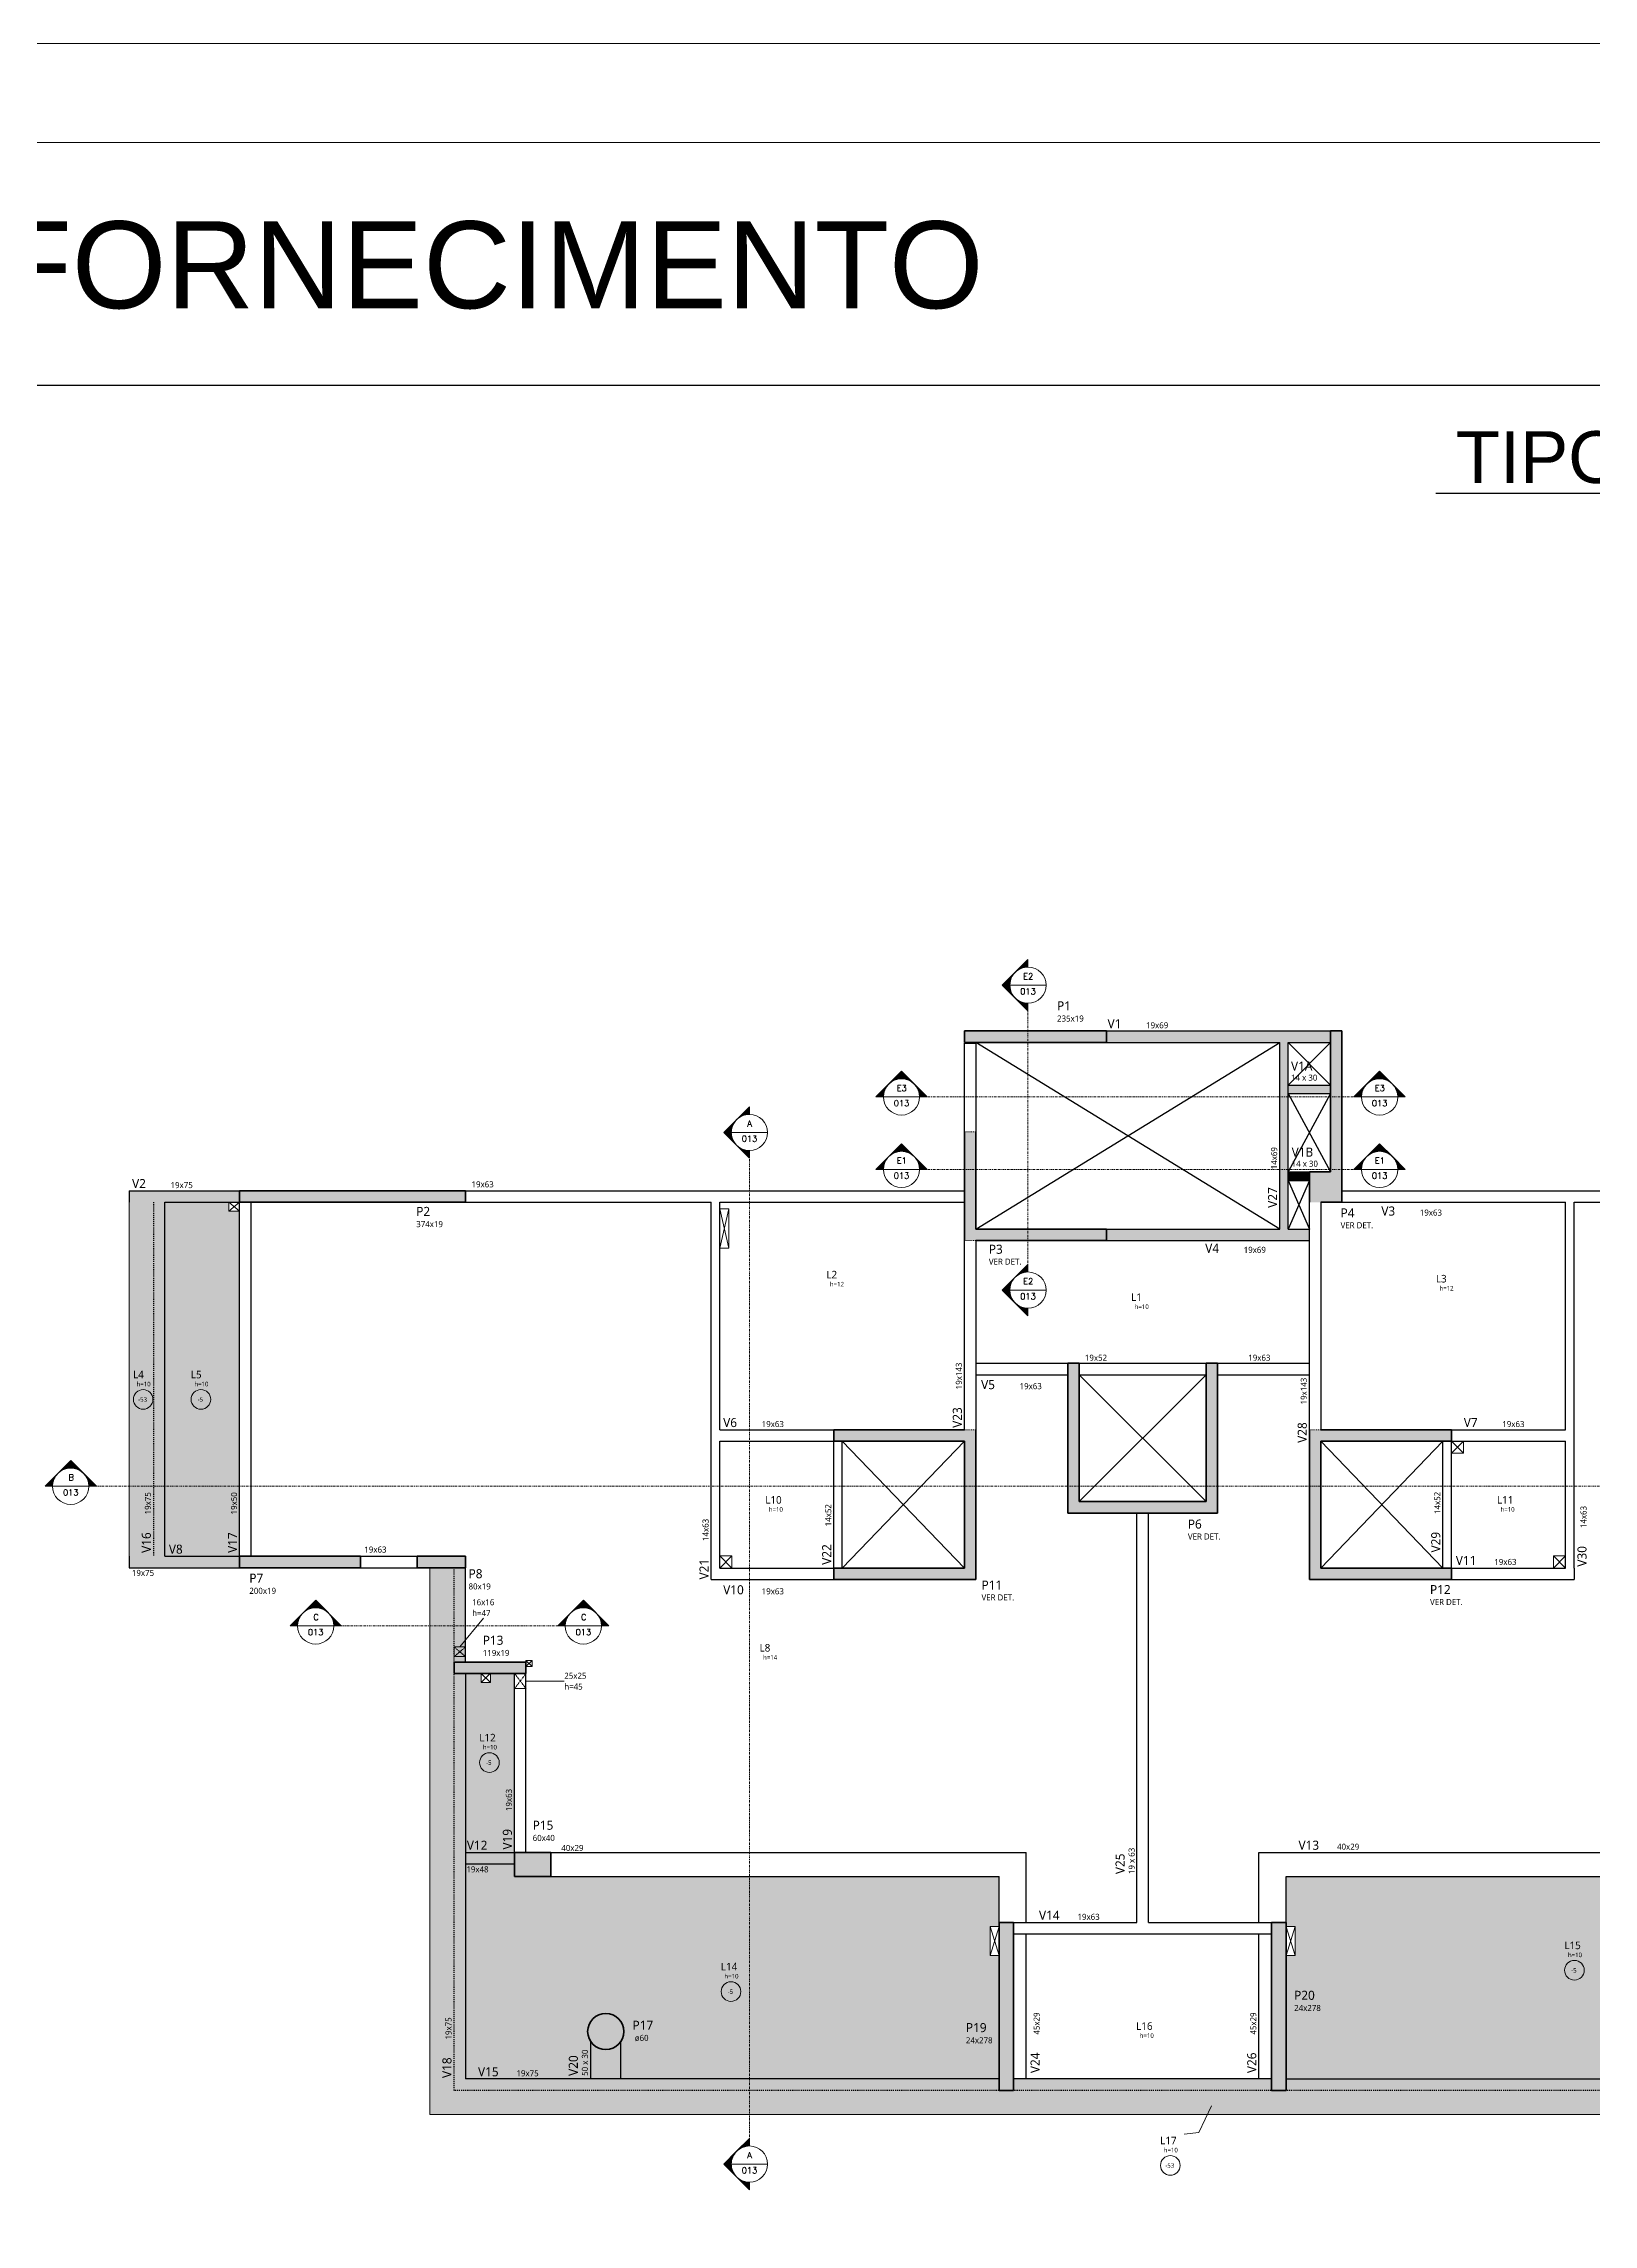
# Model space of a CAD drawing. Extents: x -23436 to 4767, y -4638 to 9755.
# Drawn here: x -18314 to -17844, y 7922 to 8582 of the extents above; entities that cross this region are included whole.
import ezdxf
from ezdxf.enums import TextEntityAlignment as Align

# ---------------------------------------------------------------- set-up
doc = ezdxf.new("R2010")
doc.units = 0
for name, pattern in [('Aligning Line', [0.635, 0.3175, -0.3175]), ('Centro de 6 mm', [1.32, 0.6, -0.24, 0.24, -0.24]), ('Traço', [0.635, 0.3175, -0.3175])]:
    doc.linetypes.add(name, pattern=pattern)
doc.layers.get('0').update_dxf_attribs({"lineweight": 13})
for name, color, linetype, lineweight in [('A-FLOR', 7, 'Continuous', 18), ('A-FLOR-IDEN', 7, 'Continuous', 9), ('A-GENM', 7, 'Continuous', 18), ('A-GENM-HDLN', 7, 'Traço', 18), ('A-GENM-IDEN', 7, 'Continuous', 9), ('FOLHA MB', 7, 'Continuous', 13), ('G-ANNO-SYMB', 7, 'Continuous', 9), ('S-BEAM', 7, 'Continuous', 18), ('S-BEAM-IDEN', 7, 'Continuous', 9), ('S-COLS', 7, 'Continuous', 18), ('S-COLS-HDLN', 7, 'Traço', 18), ('S-COLS-IDEN', 7, 'Continuous', 9)]:
    doc.layers.add(name, color=color, linetype=linetype, lineweight=lineweight)
for name, color, linetype in [('MB Folha', 7, 'Continuous'), ('MB Logo', 255, 'Continuous'), ('Vigas', 3, 'Continuous')]:
    doc.layers.add(name, color=color, linetype=linetype)
doc.styles.add('Gadugi', font='gadugi.ttf', dxfattribs={"height": 15})
doc.styles.add('Gadugi_1', font='gadugi.ttf', dxfattribs={"height": 10})
doc.styles.add('Gadugi_2', font='gadugi.ttf', dxfattribs={"height": 0.2})
doc.styles.add('Gadugi_3', font='gadugi.ttf', dxfattribs={"height": 0.2})
doc.styles.add('Gadugi_4', font='gadugi.ttf', dxfattribs={"height": 7.5})
doc.styles.add('RICARDO', font='arial.ttf', dxfattribs={"width": 0.8})
doc.styles.add('RomanD', font='romand__.ttf', dxfattribs={"height": 10})
doc.styles.add('TQS_ARIAL', font='arial.ttf')

# ---------------------------------------------------------------- blocks, each defined once
blk = doc.blocks.new('A$C169d8357')
at = {"layer": 'FOLHA MB', "color": 1}
for points in [[(0, 1199.94), (0, 149.94), (1485.02, 149.94), (1485.02, 1199.94)], [(70, 1169.94), (70, 179.94), (1455.02, 179.94), (1455.02, 1169.94)]]:
    blk.add_lwpolyline(points, close=True, dxfattribs=at)
blk = doc.blocks.new('PED_FURO_RETANGULAR_R04_2020 _INSTÂNCIA_ - FURO RET-3754116-PL100 - FORMA DO PAVIMENTO TIPO')
at = {"layer": 'A-GENM-HDLN'}
for p, q in [((-8, 9.5), (8, -9.5)), ((-8, -9.5), (8, 9.5)), ((-8, -9.5), (-8, 9.5)), ((-8, 9.5), (8, 9.5)), ((8, 9.5), (8, -9.5))]:
    blk.add_line(p, q, dxfattribs=at)
blk = doc.blocks.new('PED_FURO_RETANGULAR_R04_2020 _INSTÂNCIA_ - FURO RET-3755454-PL100 - FORMA DO PAVIMENTO TIPO')
at = {"layer": 'A-GENM-HDLN'}
for p, q in [((-12.5, 9.5), (12.5, -9.5)), ((-12.5, -9.5), (12.5, 9.5)), ((-12.5, -9.5), (-12.5, 9.5))]:
    blk.add_line(p, q, dxfattribs=at)
blk = doc.blocks.new('PED_TAG_LAJE_R01 - TÍTULO_ESPESSURA_REBAIXO-2413107-PL100 - FORMA DO PAVIMENTO TIPO')
at = {"layer": 'A-FLOR-IDEN'}
blk.add_circle((-0.046, -0.667), 0.325, dxfattribs=at)
blk = doc.blocks.new('PED_TAG_PILAR_R03 - PILAR VER DET_-2523782-PL100 - FORMA DO PAVIMENTO TIPO')
at = {"layer": 'S-COLS-IDEN', "insert": (0.115, -0.625), "char_height": 0.2, "width": 1.37089, "attachment_point": 1, "style": 'Gadugi_4'}
blk.add_mtext('VER DET.', dxfattribs=at)
blk = doc.blocks.new('Corte - M_Cabeça do corte - Preenchida-2060824-PL100 - FORMA DO PAVIMENTO TIPO')
at = {"layer": 'G-ANNO-SYMB'}
h = blk.add_hatch(color=256, dxfattribs=at)
edge = h.paths.add_edge_path(flags=0)
edge.add_line((-0.6, 0.849), (-0.6, 0.6))
edge.add_arc((-0.6, 0), 0.6, 90, 135)
edge.add_line((-1.024, 0.424), (-0.6, 0.849))
h = blk.add_hatch(color=256, dxfattribs=at)
edge = h.paths.add_edge_path(flags=0)
edge.add_line((-0.6, 0.849), (-0.176, 0.424))
edge.add_arc((-0.6, 0), 0.6, 45, 90)
edge.add_line((-0.6, 0.6), (-0.6, 0.849))
h = blk.add_hatch(color=256, dxfattribs=at)
edge = h.paths.add_edge_path(flags=0)
edge.add_line((-1.449, 0), (-1.024, 0.424))
edge.add_arc((-0.6, 0), 0.6, 135, 180)
edge.add_line((-1.2, 0), (-1.449, 0))
h = blk.add_hatch(color=256, dxfattribs=at)
edge = h.paths.add_edge_path(flags=0)
edge.add_line((0.249, 0), (0, 0))
edge.add_arc((-0.6, 0), 0.6, 360, 405)
edge.add_line((-0.176, 0.424), (0.249, 0))
for p, q in [((-0.6, 0.849), (-1.449, 0)), ((-0.6, 0.849), (-1.024, 0.424)), ((-0.6, 0.849), (0.249, 0)), ((-0.6, 0.6), (-0.6, 0.849)), ((-0.6, 0.849), (-0.6, 0.6)), ((-0.176, 0.424), (-0.6, 0.849)), ((-1.024, 0.424), (-1.449, 0)), ((-1.449, 0), (-1.2, 0)), ((0.249, 0), (-0.176, 0.424)), ((0, 0), (0.249, 0)), ((-1.2, 0), (-1.449, 0)), ((0, 0), (0.249, 0))]:
    blk.add_line(p, q, dxfattribs=at)
for start, end in [(360, 180), (135, 180), (180, 360), (90, 135), (45, 90), (360, 45)]:
    blk.add_arc((-0.6, 0), 0.6, start, end, dxfattribs=at)

msp = doc.modelspace()

# ---------------------------------------------------------------- hatches: boundary and pattern name
at = {"layer": 'A-FLOR', "true_color": 0xc7c8ca}
for points in [[(-18287.57, 8124.1), (-18280.25, 8124.1), (-18280.25, 8231.34), (-18287.57, 8231.34)], [(-18254.17, 8124.1), (-18254.17, 8228.6), (-18257.47, 8228.6), (-18257.47, 8231.34), (-18276.77, 8231.34), (-18276.77, 8124.1), (-18270.01, 8124.1)], [(-17764.81, 7955), (-17764.81, 8120.62), (-17772.13, 8120.62), (-17772.13, 7962.32), (-18189.2, 7962.32), (-18189.2, 8120.62), (-18196.52, 8120.62), (-18196.52, 7955), (-17782.43, 7955)], [(-18177, 8034.42), (-18170.9, 8034.42), (-18170.9, 8088.59), (-18178.23, 8088.59), (-18178.23, 8085.86), (-18180.98, 8085.86), (-18180.98, 8088.59), (-18185.73, 8088.59), (-18185.73, 8034.42), (-18177.33, 8034.42)], [(-18138.69, 7965.8), (-18024.13, 7965.8), (-18024.13, 8003.14), (-18026.88, 8003.14), (-18026.88, 8011.92), (-18024.13, 8011.92), (-18024.13, 8027.1), (-18170.9, 8027.1), (-18170.9, 8030.95), (-18185.73, 8030.95), (-18185.73, 7965.8), (-18147.84, 7965.8), (-18147.84, 7977.13), (-18148.35, 7978.07), (-18148.66, 7979.1), (-18148.76, 7980.16), (-18148.65, 7981.23), (-18148.34, 7982.26), (-18147.83, 7983.21), (-18147.15, 7984.04), (-18146.32, 7984.73), (-18145.37, 7985.23), (-18144.34, 7985.55), (-18143.27, 7985.65), (-18142.2, 7985.55), (-18141.17, 7985.23), (-18140.22, 7984.73), (-18139.39, 7984.04), (-18138.7, 7983.21), (-18138.2, 7982.26), (-18137.88, 7981.23), (-18137.78, 7980.16), (-18137.88, 7979.09), (-18138.2, 7978.06), (-18138.69, 7977.11), (-18138.69, 7972.95)], [(-17937.2, 7965.8), (-17822.64, 7965.8), (-17822.64, 7977.13), (-17823.14, 7978.07), (-17823.45, 7979.1), (-17823.56, 7980.16), (-17823.45, 7981.23), (-17823.14, 7982.26), (-17822.63, 7983.21), (-17821.95, 7984.04), (-17821.12, 7984.73), (-17820.17, 7985.23), (-17819.14, 7985.55), (-17818.07, 7985.65), (-17817, 7985.55), (-17815.97, 7985.23), (-17815.02, 7984.73), (-17814.19, 7984.04), (-17813.5, 7983.21), (-17812.99, 7982.26), (-17812.68, 7981.23), (-17812.58, 7980.16), (-17812.68, 7979.09), (-17812.99, 7978.06), (-17813.49, 7977.11), (-17813.49, 7965.8), (-17775.61, 7965.8), (-17775.61, 8030.95), (-17790.43, 8030.95), (-17790.43, 8027.1), (-17937.2, 8027.1), (-17937.2, 8011.92), (-17934.48, 8011.92), (-17934.48, 8003.14), (-17937.2, 8003.14), (-17937.2, 7972.95)]]:
    msp.add_hatch(color=9, dxfattribs=at).paths.add_polyline_path(points, flags=0)
at = {"layer": 'S-BEAM', "true_color": 0xa7d7e1}
for points in [[(-17936.56, 8279.74), (-17923.75, 8279.74), (-17923.75, 8283.22), (-17991.65, 8283.22), (-17991.65, 8279.74), (-17939.13, 8279.74)], [(-17936.56, 8223.19), (-17936.56, 8279.74), (-17939.13, 8279.74), (-17939.13, 8223.19)], [(-17936.56, 8264.28), (-17923.75, 8264.28), (-17923.75, 8266.84), (-17936.56, 8266.84)], [(-17936.56, 8237.93), (-17930.16, 8237.93), (-17930.16, 8240.49), (-17936.56, 8240.49)], [(-17991.65, 8219.72), (-17930.16, 8219.72), (-17930.16, 8223.19), (-17991.65, 8223.19)]]:
    msp.add_hatch(color=9, dxfattribs=at).paths.add_polyline_path(points, flags=0)
at = {"layer": 'S-BEAM', "true_color": 0xccffcc}
for points in [[(-18254.17, 8231.34), (-18254.17, 8234.81), (-18287.57, 8234.81), (-18287.57, 8231.34), (-18270.01, 8231.34)], [(-18276.77, 8124.1), (-18276.77, 8231.34), (-18280.25, 8231.34), (-18280.25, 8124.1)], [(-18254.17, 8120.62), (-18254.17, 8124.1), (-18287.57, 8124.1), (-18287.57, 8120.62), (-18270.01, 8120.62)], [(-18185.73, 8092.07), (-18185.73, 8120.62), (-18189.2, 8120.62), (-18189.2, 8092.07)], [(-18189.2, 7962.32), (-18185.73, 7962.32), (-18185.73, 8088.59), (-18189.2, 8088.59), (-18189.2, 7972.95)], [(-18024.13, 7962.32), (-18024.13, 7965.8), (-18185.73, 7965.8), (-18185.73, 7962.32), (-18061.05, 7962.32)], [(-17941.6, 7962.32), (-17941.6, 7965.8), (-18019.74, 7965.8), (-18019.74, 7962.32), (-17956.57, 7962.32)], [(-17772.13, 7962.32), (-17772.13, 7965.8), (-17937.2, 7965.8), (-17937.2, 7962.32), (-17782.43, 7962.32)]]:
    msp.add_hatch(color=254, dxfattribs=at).paths.add_polyline_path(points, flags=0)
at = {"layer": 'S-BEAM', "true_color": 0xd9d9d9}
for points in [[(-18185.73, 8030.95), (-18170.9, 8030.95), (-18170.9, 8034.42), (-18185.73, 8034.42)], [(-18147.84, 7965.8), (-18138.69, 7965.8), (-18138.7, 7977.11), (-18139.41, 7976.26), (-18140.22, 7975.6), (-18141.17, 7975.09), (-18142.2, 7974.78), (-18143.27, 7974.67), (-18144.34, 7974.78), (-18145.38, 7975.09), (-18146.33, 7975.6), (-18147.16, 7976.29), (-18147.84, 7977.11), (-18147.84, 7972.95)]]:
    msp.add_hatch(color=254, dxfattribs=at).paths.add_polyline_path(points, flags=0)
at = {"layer": 'S-COLS', "true_color": 0x808080}
for points in [[(-17991.65, 8279.74), (-17991.65, 8283.22), (-18034.66, 8283.22), (-18034.66, 8279.74)], [(-17926.68, 8231.34), (-17920.28, 8231.34), (-17920.28, 8283.22), (-17923.75, 8283.22), (-17923.75, 8240.49), (-17930.16, 8240.49), (-17930.16, 8231.34)], [(-18031.18, 8219.72), (-17991.65, 8219.72), (-17991.65, 8223.19), (-18031.18, 8223.19), (-18031.18, 8252.66), (-18034.66, 8252.66), (-18034.66, 8219.72)], [(-18185.73, 8231.34), (-18185.73, 8234.81), (-18254.17, 8234.81), (-18254.17, 8231.34)], [(-18003.36, 8137.18), (-17957.98, 8137.18), (-17957.98, 8182.57), (-17961.45, 8182.57), (-17961.45, 8140.66), (-17999.88, 8140.66), (-17999.88, 8182.57), (-18003.36, 8182.57), (-18003.36, 8164.58)], [(-18031.18, 8117.05), (-18031.18, 8162.44), (-18074.18, 8162.44), (-18074.18, 8158.96), (-18034.66, 8158.96), (-18034.66, 8120.53), (-18074.18, 8120.53), (-18074.18, 8117.05), (-18061.05, 8117.05)], [(-17887.15, 8117.05), (-17887.15, 8120.53), (-17926.68, 8120.53), (-17926.68, 8158.96), (-17887.15, 8158.96), (-17887.15, 8162.44), (-17930.16, 8162.44), (-17930.16, 8117.05), (-17921.74, 8117.05)], [(-18217.57, 8120.62), (-18217.57, 8124.1), (-18254.17, 8124.1), (-18254.17, 8120.62)], [(-18185.73, 8120.62), (-18185.73, 8124.1), (-18200.37, 8124.1), (-18200.37, 8120.62)], [(-18167.43, 8088.59), (-18167.43, 8092.07), (-18189.2, 8092.07), (-18189.2, 8088.59)], [(-18170.9, 8027.1), (-18159.92, 8027.1), (-18159.92, 8034.42), (-18170.9, 8034.42)], [(-18019.74, 7962.32), (-18019.74, 8013.19), (-18024.13, 8013.19), (-18024.13, 7962.32)], [(-17937.2, 7962.32), (-17937.2, 8013.19), (-17941.6, 8013.19), (-17941.6, 7962.32)], [(-18143.27, 7974.67), (-18142.2, 7974.78), (-18141.17, 7975.09), (-18140.22, 7975.6), (-18139.39, 7976.28), (-18138.7, 7977.11), (-18138.2, 7978.06), (-18137.88, 7979.09), (-18137.78, 7980.16), (-18137.88, 7981.23), (-18138.2, 7982.26), (-18138.7, 7983.21), (-18139.41, 7984.06), (-18140.22, 7984.73), (-18141.17, 7985.23), (-18142.2, 7985.55), (-18143.27, 7985.65), (-18144.34, 7985.55), (-18145.37, 7985.23), (-18146.32, 7984.73), (-18147.15, 7984.04), (-18147.83, 7983.21), (-18148.34, 7982.26), (-18148.65, 7981.23), (-18148.76, 7980.16), (-18148.65, 7979.09), (-18148.34, 7978.06), (-18147.83, 7977.11), (-18147.15, 7976.28), (-18146.32, 7975.6), (-18145.37, 7975.09), (-18144.34, 7974.78)]]:
    msp.add_hatch(color=8, dxfattribs=at).paths.add_polyline_path(points, flags=0)

# ---------------------------------------------------------------- linework, layer by layer
at = {"lineweight": 18}
for p, q in [((-18254.17, 8231.34), (-18257.47, 8228.6)), ((-18257.46, 8231.34), (-18254.17, 8228.6)), ((-18108.77, 8217.43), (-18106.03, 8229.32)), ((-18108.77, 8229.32), (-18106.03, 8217.43)), ((-17961.45, 8179.09), (-17999.88, 8140.66)), ((-17999.88, 8179.09), (-17961.45, 8140.66)), ((-18034.66, 8158.96), (-18071.62, 8120.53)), ((-18071.62, 8158.96), (-18034.66, 8120.53)), ((-17889.71, 8158.96), (-17926.68, 8120.53)), ((-17926.68, 8158.96), (-17889.71, 8120.53)), ((-17887.14, 8155.31), (-17883.49, 8158.96)), ((-17887.13, 8158.96), (-17883.48, 8155.31)), ((-18108.77, 8120.53), (-18105.12, 8124.2)), ((-18108.77, 8124.2), (-18105.12, 8120.53)), ((-17856.22, 8124.2), (-17852.56, 8120.54)), ((-17856.22, 8120.53), (-17852.56, 8124.19)), ((-18167.43, 8090.7), (-18165.6, 8092.53)), ((-18167.43, 8092.53), (-18165.6, 8090.7)), ((-18180.98, 8085.86), (-18178.25, 8088.59)), ((-18180.97, 8088.59), (-18178.23, 8085.86)), ((-18026.88, 8003.14), (-18024.13, 8011.92)), ((-18026.88, 8011.92), (-18024.13, 8003.14)), ((-17937.2, 8003.19), (-17934.48, 8011.92)), ((-17937.2, 8011.87), (-17934.48, 8003.14))]:
    msp.add_line(p, q, dxfattribs=at)
at = {"linetype": 'Traço', "lineweight": 18}
for p, q in [((-17887.14, 8158.97), (-17887.13, 8158.96)), ((-17883.49, 8158.96), (-17883.48, 8158.97)), ((-17852.56, 8124.19), (-17852.56, 8124.2)), ((-17852.56, 8120.53), (-17852.56, 8120.53)), ((-18180.98, 8088.61), (-18180.97, 8088.59)), ((-18178.25, 8088.59), (-18178.23, 8088.61)), ((-17937.22, 8011.92), (-17937.21, 8011.87)), ((-17937.22, 8003.14), (-17937.21, 8003.19))]:
    msp.add_line(p, q, dxfattribs=at)
at = {"layer": 'A-FLOR'}
for p, q in [((-18287.57, 8124.1), (-18287.57, 8231.34)), ((-18257.47, 8231.34), (-18257.47, 8228.6)), ((-18257.47, 8228.6), (-18254.17, 8228.6)), ((-18106.03, 8229.32), (-18108.77, 8229.32)), ((-18106.03, 8217.43), (-18106.03, 8229.32)), ((-18108.77, 8217.43), (-18106.03, 8217.43)), ((-17887.14, 8158.96), (-17887.14, 8155.31)), ((-17883.48, 8155.31), (-17883.48, 8158.96)), ((-17887.14, 8155.31), (-17883.48, 8155.31)), ((-18196.52, 7955), (-18196.52, 8120.62)), ((-18105.12, 8124.2), (-18108.77, 8124.2)), ((-18105.12, 8120.53), (-18105.12, 8124.2)), ((-17852.56, 8124.2), (-17856.22, 8124.2)), ((-17856.22, 8124.2), (-17856.22, 8120.53)), ((-18165.6, 8092.53), (-18167.43, 8092.53)), ((-18167.43, 8092.53), (-18167.43, 8092.07)), ((-18165.6, 8090.7), (-18165.6, 8092.53)), ((-18180.98, 8088.59), (-18180.98, 8085.86)), ((-18180.98, 8085.86), (-18178.23, 8085.86)), ((-18178.23, 8085.86), (-18178.23, 8088.59)), ((-18167.43, 8090.7), (-18165.6, 8090.7)), ((-18024.13, 8011.92), (-18026.88, 8011.92)), ((-18026.88, 8011.92), (-18026.88, 8003.14)), ((-17934.48, 8011.92), (-17937.2, 8011.92)), ((-17934.48, 8003.14), (-17934.48, 8011.92)), ((-18026.88, 8003.14), (-18024.13, 8003.14)), ((-17937.2, 8003.14), (-17934.48, 8003.14)), ((-17764.81, 7955), (-18196.52, 7955))]:
    msp.add_line(p, q, dxfattribs=at)
for start, end in [(200.60054, 202.37154), (210.30878, 213.55731), (326.44269, 329.69122), (337.62846, 339.39946)]:
    msp.add_arc((-18143.27, 7980.16), 5.49, start, end, dxfattribs=at)
at = {"layer": 'A-FLOR-IDEN'}
for p, q in [((-17959.76, 7957.67), (-17963.6, 7949.56)), ((-17963.6, 7949.56), (-17968.06, 7949.09))]:
    msp.add_line(p, q, dxfattribs=at)
at = {"layer": 'A-GENM-IDEN'}
for p, q in [((-18187.47, 8096.62), (-18180.31, 8105.39)), ((-18167.43, 8086.31), (-18155.83, 8086.31))]:
    msp.add_line(p, q, dxfattribs=at)
at = {"layer": 'G-ANNO-SYMB'}
for p, q in [((-18020.88, 8297.08), (-18009.9, 8297.08)), ((-18059.19, 8263.22), (-18048.21, 8263.22)), ((-17914.37, 8263.22), (-17903.39, 8263.22)), ((-18105.25, 8252.46), (-18094.27, 8252.46)), ((-18059.19, 8241.26), (-18048.21, 8241.26)), ((-17914.37, 8241.26), (-17903.39, 8241.26)), ((-18020.88, 8204.71), (-18009.9, 8204.71)), ((-18310.82, 8145.31), (-18299.84, 8145.31)), ((-18236.62, 8103), (-18225.64, 8103)), ((-18155.55, 8103), (-18144.57, 8103)), ((-18105.25, 7940), (-18094.27, 7940))]:
    msp.add_line(p, q, dxfattribs=at)
at = {"layer": 'G-ANNO-SYMB', "linetype": 'Centro de 6 mm'}
for p, q in [((-18015.39, 8210.21), (-18015.39, 8291.59)), ((-18048.21, 8263.22), (-17914.37, 8263.22)), ((-18099.76, 7945.49), (-18099.76, 8246.97)), ((-18048.21, 8241.26), (-17914.37, 8241.26)), ((-18299.84, 8145.31), (-17664.21, 8145.31)), ((-18225.64, 8103), (-18155.55, 8103))]:
    msp.add_line(p, q, dxfattribs=at)
at = {"layer": 'MB Folha', "color": 0}
msp.add_line((-19021.4, 8478.8), (-17636.4, 8478.8), dxfattribs=at)
at = {"layer": 'S-BEAM', "lineweight": 25}
for start, end in [(223.04945, 224.84585), (235.39348, 236.13439), (303.86561, 304.60652), (315.15415, 316.95055)]:
    msp.add_arc((-18143.27, 7980.16), 5.49, start, end, dxfattribs=at)
at = {"layer": 'S-COLS', "lineweight": 50}
for p, q in [((-18034.66, 8279.74), (-18034.66, 8283.22)), ((-18034.66, 8283.22), (-17991.65, 8283.22)), ((-17991.65, 8283.22), (-17991.65, 8279.74)), ((-17923.75, 8240.49), (-17923.75, 8283.22)), ((-17923.75, 8283.22), (-17920.28, 8283.22)), ((-17920.28, 8283.22), (-17920.28, 8231.34)), ((-17991.65, 8279.74), (-18034.66, 8279.74)), ((-18034.66, 8219.72), (-18034.66, 8252.66)), ((-18031.18, 8252.66), (-18031.18, 8223.19)), ((-17930.16, 8231.34), (-17930.16, 8240.49)), ((-17930.16, 8240.49), (-17923.75, 8240.49)), ((-18254.17, 8231.34), (-18254.17, 8234.81)), ((-18254.17, 8234.81), (-18185.73, 8234.81)), ((-18185.73, 8231.34), (-18254.17, 8231.34)), ((-18185.73, 8234.81), (-18185.73, 8231.34)), ((-17920.28, 8231.34), (-17926.68, 8231.34)), ((-18031.18, 8223.19), (-17991.65, 8223.19)), ((-17991.65, 8219.72), (-18031.18, 8219.72)), ((-17991.65, 8223.19), (-17991.65, 8219.72)), ((-18003.36, 8137.18), (-18003.36, 8182.57)), ((-18003.36, 8182.57), (-17999.88, 8182.57)), ((-17999.88, 8182.57), (-17999.88, 8140.66)), ((-17961.45, 8140.66), (-17961.45, 8182.57)), ((-17961.45, 8182.57), (-17957.98, 8182.57)), ((-17957.98, 8182.57), (-17957.98, 8137.18)), ((-18074.18, 8158.96), (-18074.18, 8162.44)), ((-18074.18, 8162.44), (-18034.66, 8162.44)), ((-18034.66, 8158.96), (-18074.18, 8158.96)), ((-18034.66, 8120.53), (-18034.66, 8158.96)), ((-18031.18, 8162.44), (-18031.18, 8117.05)), ((-17930.16, 8117.05), (-17930.16, 8162.44)), ((-17926.68, 8162.44), (-17887.15, 8162.44)), ((-17887.15, 8158.96), (-17926.68, 8158.96)), ((-17926.68, 8158.96), (-17926.68, 8120.53)), ((-17887.15, 8162.44), (-17887.15, 8158.96)), ((-17999.88, 8140.66), (-17961.45, 8140.66)), ((-17957.98, 8137.18), (-18003.36, 8137.18)), ((-18254.17, 8120.62), (-18254.17, 8124.1)), ((-18254.17, 8124.1), (-18217.57, 8124.1)), ((-18217.57, 8120.62), (-18254.17, 8120.62)), ((-18217.57, 8124.1), (-18217.57, 8120.62)), ((-18200.37, 8120.62), (-18200.37, 8124.1)), ((-18200.37, 8124.1), (-18185.73, 8124.1)), ((-18185.73, 8120.62), (-18200.37, 8120.62)), ((-18185.73, 8124.1), (-18185.73, 8120.62)), ((-18074.18, 8117.05), (-18074.18, 8120.53)), ((-18074.18, 8120.53), (-18034.66, 8120.53)), ((-17926.68, 8120.53), (-17887.15, 8120.53)), ((-17887.15, 8120.53), (-17887.15, 8117.05)), ((-18031.18, 8117.05), (-18074.18, 8117.05)), ((-17887.15, 8117.05), (-17930.16, 8117.05)), ((-18189.2, 8088.59), (-18189.2, 8092.07)), ((-18189.2, 8092.07), (-18167.43, 8092.07)), ((-18167.43, 8092.07), (-18167.43, 8088.59)), ((-18167.43, 8088.59), (-18189.2, 8088.59)), ((-18170.9, 8027.1), (-18170.9, 8034.42)), ((-18170.9, 8034.42), (-18159.92, 8034.42)), ((-18159.92, 8034.42), (-18159.92, 8027.1)), ((-18159.92, 8027.1), (-18170.9, 8027.1)), ((-18024.13, 7962.32), (-18024.13, 8013.19)), ((-18024.13, 8013.19), (-18019.74, 8013.19)), ((-18019.74, 8013.19), (-18019.74, 7962.32)), ((-17941.6, 7962.32), (-17941.6, 8013.19)), ((-17941.6, 8013.19), (-17937.2, 8013.19)), ((-17937.2, 8013.19), (-17937.2, 7962.32)), ((-18019.74, 7962.32), (-18024.13, 7962.32)), ((-17937.2, 7962.32), (-17941.6, 7962.32))]:
    msp.add_line(p, q, dxfattribs=at)
for start, end in [(0, 180), (180, 0)]:
    msp.add_arc((-18143.27, 7980.16), 5.49, start, end, dxfattribs=at)
at = {"layer": 'S-COLS-HDLN'}
for p, q in [((-18034.66, 8252.66), (-18031.18, 8252.66)), ((-18031.18, 8219.72), (-18034.66, 8219.72)), ((-18034.65, 8162.44), (-18031.18, 8162.44)), ((-17930.16, 8162.44), (-17926.68, 8162.44))]:
    msp.add_line(p, q, dxfattribs=at)
at = {"layer": 'Vigas', "lineweight": 25}
for p, q in [((-17991.65, 8283.22), (-17923.75, 8283.22)), ((-18034.66, 8279.51), (-18031.18, 8279.51)), ((-18034.66, 8252.66), (-18034.66, 8279.51)), ((-18031.18, 8279.51), (-18031.18, 8252.66)), ((-17991.65, 8279.74), (-17939.13, 8279.74)), ((-17939.13, 8223.19), (-17939.13, 8279.74)), ((-17936.56, 8279.74), (-17923.75, 8279.74)), ((-17936.56, 8223.19), (-17936.56, 8279.74)), ((-17936.56, 8266.84), (-17923.75, 8266.84)), ((-17936.56, 8264.28), (-17923.75, 8264.28)), ((-17936.56, 8240.49), (-17930.16, 8240.49)), ((-17936.56, 8237.93), (-17930.16, 8237.93)), ((-18287.57, 8234.81), (-18287.57, 8231.34)), ((-18287.57, 8234.81), (-18254.17, 8234.81)), ((-18276.77, 8231.34), (-18254.17, 8231.34)), ((-18276.77, 8124.1), (-18276.77, 8231.34)), ((-18254.17, 8124.1), (-18254.17, 8231.34)), ((-18250.69, 8124.1), (-18250.69, 8231.34)), ((-18185.73, 8234.81), (-18034.66, 8234.81)), ((-18185.73, 8231.34), (-18111.33, 8231.34)), ((-18111.33, 8120.53), (-18111.33, 8231.34)), ((-18108.77, 8162.44), (-18108.77, 8231.34)), ((-18108.77, 8231.34), (-18034.66, 8231.34)), ((-17930.16, 8162.44), (-17930.16, 8231.34)), ((-17926.68, 8231.34), (-17926.68, 8162.44)), ((-17920.28, 8234.81), (-17775.61, 8234.81)), ((-17920.28, 8231.34), (-17852.56, 8231.34)), ((-17852.56, 8162.44), (-17852.56, 8231.34)), ((-17850, 8231.34), (-17775.61, 8231.34)), ((-17850, 8120.53), (-17850, 8231.34)), ((-18034.66, 8162.44), (-18034.66, 8219.72)), ((-18031.18, 8219.72), (-18031.18, 8162.44)), ((-17991.65, 8223.19), (-17939.13, 8223.19)), ((-17991.65, 8219.72), (-17930.16, 8219.72)), ((-17936.56, 8223.19), (-17930.16, 8223.19)), ((-18031.18, 8182.57), (-18003.36, 8182.57)), ((-18031.18, 8179.09), (-18003.36, 8179.09)), ((-17999.88, 8182.57), (-17961.45, 8182.57)), ((-17999.88, 8179.09), (-17961.45, 8179.09)), ((-17957.98, 8182.57), (-17930.16, 8182.57)), ((-17957.98, 8179.09), (-17930.16, 8179.09)), ((-18108.77, 8162.44), (-18074.18, 8162.44)), ((-18108.77, 8158.96), (-18074.18, 8158.96)), ((-18108.77, 8120.53), (-18108.77, 8158.96)), ((-18074.18, 8120.53), (-18074.18, 8158.96)), ((-18071.62, 8120.53), (-18071.62, 8158.96)), ((-17889.71, 8120.53), (-17889.71, 8158.96)), ((-17887.15, 8162.44), (-17852.56, 8162.44)), ((-17887.15, 8158.96), (-17852.56, 8158.96)), ((-17887.15, 8120.53), (-17887.15, 8158.96)), ((-17852.56, 8120.53), (-17852.56, 8158.96)), ((-17982.41, 8013.19), (-17982.41, 8137.18)), ((-17978.93, 8013.19), (-17978.93, 8137.18)), ((-18287.57, 8124.1), (-18287.57, 8120.62)), ((-18287.57, 8120.62), (-18254.17, 8120.62)), ((-18276.77, 8124.1), (-18254.17, 8124.1)), ((-18217.57, 8124.1), (-18200.37, 8124.1)), ((-18217.57, 8120.62), (-18200.37, 8120.62)), ((-18185.73, 8092.07), (-18185.73, 8120.62)), ((-18111.33, 8117.05), (-18111.33, 8120.53)), ((-18108.77, 8120.53), (-18074.18, 8120.53)), ((-17887.15, 8120.53), (-17852.56, 8120.53)), ((-17850, 8120.53), (-17850, 8117.05)), ((-18111.33, 8117.05), (-18074.18, 8117.05)), ((-17887.15, 8117.05), (-17850, 8117.05)), ((-18185.73, 8088.59), (-18185.73, 7965.8)), ((-18170.9, 8034.42), (-18170.9, 8088.59)), ((-18167.43, 8034.42), (-18167.43, 8088.59)), ((-18185.73, 8034.42), (-18170.9, 8034.42)), ((-18159.92, 8034.42), (-18024.13, 8034.42)), ((-18024.13, 8034.42), (-18015.9, 8034.42)), ((-18015.9, 8013.19), (-18015.9, 8034.42)), ((-17945.44, 8034.42), (-17937.2, 8034.42)), ((-17945.44, 8013.19), (-17945.44, 8034.42)), ((-17937.2, 8034.42), (-17801.41, 8034.42)), ((-18185.73, 8030.95), (-18170.9, 8030.95)), ((-18159.92, 8027.1), (-18024.13, 8027.1)), ((-18024.13, 8013.19), (-18024.13, 8027.1)), ((-17937.2, 8013.19), (-17937.2, 8027.1)), ((-17937.2, 8027.1), (-17801.41, 8027.1)), ((-18019.74, 8013.19), (-17982.41, 8013.19)), ((-17978.93, 8013.19), (-17941.6, 8013.19)), ((-18019.74, 8009.72), (-17941.6, 8009.72)), ((-18015.9, 7965.8), (-18015.9, 8009.72)), ((-17945.44, 7965.8), (-17945.44, 8009.72)), ((-18147.84, 7965.8), (-18147.84, 7977.13)), ((-18138.69, 7965.8), (-18138.69, 7977.13)), ((-18024.13, 7965.8), (-18185.73, 7965.8)), ((-17941.6, 7965.8), (-18019.74, 7965.8)), ((-17937.2, 7965.8), (-17775.61, 7965.8))]:
    msp.add_line(p, q, dxfattribs=at)
at = {"layer": 'Vigas', "linetype": 'Continuous'}
for p, q in [((-18031.18, 8223.19), (-17939.13, 8279.74)), ((-17939.13, 8223.19), (-18031.18, 8279.74)), ((-17999.88, 8140.66), (-17961.45, 8179.09)), ((-17961.45, 8140.66), (-17999.88, 8179.09)), ((-18071.62, 8120.53), (-18034.66, 8158.96)), ((-18034.66, 8120.53), (-18071.62, 8158.96)), ((-17926.68, 8120.53), (-17889.71, 8158.96)), ((-17889.71, 8120.53), (-17926.68, 8158.96))]:
    msp.add_line(p, q, dxfattribs=at)
at = {"layer": 'Vigas'}
for p, q in [((-17936.56, 8279.74), (-17923.75, 8266.84)), ((-17923.75, 8279.74), (-17936.56, 8266.84)), ((-17923.75, 8264.28), (-17936.56, 8240.49)), ((-17936.56, 8264.28), (-17923.75, 8240.49)), ((-17930.16, 8237.93), (-17936.56, 8223.19)), ((-17936.56, 8237.93), (-17930.16, 8223.19))]:
    msp.add_line(p, q, dxfattribs=at)
at = {"layer": 'Vigas', "linetype": 'Aligning Line'}
for p, q in [((-18280.25, 8231.34), (-18280.25, 8124.1)), ((-18189.2, 7962.32), (-18189.2, 8120.62)), ((-17772.13, 7962.32), (-18189.2, 7962.32))]:
    msp.add_line(p, q, dxfattribs=at)

# ---------------------------------------------------------------- block references
at = {"layer": 'A-FLOR-IDEN', "xscale": 9.150316425484158, "yscale": 9.150316425484158, "zscale": 9.150316425484158}
for p in [(-18282.96, 8177.72), (-18265.47, 8177.72), (-18178.09, 8067.73), (-17849.45, 8004.81), (-18104.93, 7998.37), (-17971.85, 7945.71)]:
    msp.add_blockref('PED_TAG_LAJE_R01 - TÍTULO_ESPESSURA_REBAIXO-2413107-PL100 - FORMA DO PAVIMENTO TIPO', p, dxfattribs=at)
at = {"layer": 'A-GENM', "linetype": 'Traço', "xscale": 0.1830063285096832, "yscale": 0.1830063285096832, "zscale": 0.1830063285096832, "rotation": 89.9999999999999}
for name, p in [('PED_FURO_RETANGULAR_R04_2020 _INSTÂNCIA_ - FURO RET-3754116-PL100 - FORMA DO PAVIMENTO TIPO', (-18187.47, 8095.16)), ('PED_FURO_RETANGULAR_R04_2020 _INSTÂNCIA_ - FURO RET-3755454-PL100 - FORMA DO PAVIMENTO TIPO', (-18169.16, 8086.31))]:
    msp.add_blockref(name, p, dxfattribs=at)
at = {"layer": 'G-ANNO-SYMB', "extrusion": (0, 0, -1), "xscale": 9.150316425484158, "yscale": 9.150316425484158, "zscale": 9.150316425484158, "rotation": 270.0000000000002}
for p in [(18015.39, 8291.59), (18099.76, 8246.97)]:
    msp.add_blockref('Corte - M_Cabeça do corte - Preenchida-2060824-PL100 - FORMA DO PAVIMENTO TIPO', p, dxfattribs=at)
at = {"layer": 'G-ANNO-SYMB', "xscale": 9.150316425484158, "yscale": 9.150316425484158, "zscale": 9.150316425484158}
for p in [(-18048.21, 8263.22), (-18048.21, 8241.26), (-18299.84, 8145.31), (-18225.64, 8103)]:
    msp.add_blockref('Corte - M_Cabeça do corte - Preenchida-2060824-PL100 - FORMA DO PAVIMENTO TIPO', p, dxfattribs=at)
at = {"layer": 'G-ANNO-SYMB', "extrusion": (0, 0, -1), "xscale": 9.150316425484158, "yscale": 9.150316425484158, "zscale": 9.150316425484158}
for p in [(17914.37, 8263.22), (17914.37, 8241.26), (18155.55, 8103)]:
    msp.add_blockref('Corte - M_Cabeça do corte - Preenchida-2060824-PL100 - FORMA DO PAVIMENTO TIPO', p, dxfattribs=at)
at = {"layer": 'G-ANNO-SYMB', "xscale": 9.150316425484158, "yscale": 9.150316425484158, "zscale": 9.150316425484158, "rotation": 90}
for p in [(-18015.39, 8210.21), (-18099.76, 7945.49)]:
    msp.add_blockref('Corte - M_Cabeça do corte - Preenchida-2060824-PL100 - FORMA DO PAVIMENTO TIPO', p, dxfattribs=at)
at = {"layer": 'MB Logo'}
msp.add_blockref('A$C169d8357', (-19091.4, 7382.32), dxfattribs=at)
at = {"layer": 'S-COLS-IDEN', "xscale": 9.150316425484158, "yscale": 9.150316425484158, "zscale": 9.150316425484158}
for p in [(-17921.76, 8230.98), (-18028.29, 8219.98), (-17968.01, 8136.72), (-18030.51, 8118.26), (-17894.67, 8116.89)]:
    msp.add_blockref('PED_TAG_PILAR_R03 - PILAR VER DET_-2523782-PL100 - FORMA DO PAVIMENTO TIPO', p, dxfattribs=at)

# ---------------------------------------------------------------- texts
at = {"layer": 'A-FLOR-IDEN', "attachment_point": 1}
for s, insert, char_height, width, style in [('L2', (-18076.46, 8210.55), 2.288, 3.9613, 'Gadugi_3'), ('h=12', (-18075.38, 8207.21), 1.373, 5.4284, 'Gadugi_2'), ('L1', (-17984.15, 8203.72), 2.288, 3.9613, 'Gadugi_3'), ('L3', (-17891.84, 8209.32), 2.288, 3.9613, 'Gadugi_3'), ('h=12', (-17890.76, 8205.97), 1.373, 5.4284, 'Gadugi_2'), ('h=10', (-17983.07, 8200.37), 1.373, 5.4284, 'Gadugi_2'), ('L4', (-18286.45, 8180.3), 2.288, 3.9613, 'Gadugi_3'), ('L5', (-18268.95, 8180.3), 2.288, 3.9613, 'Gadugi_3'), ('h=10', (-18285.37, 8176.95), 1.373, 5.4284, 'Gadugi_2'), ('-53', (-18284.89, 8172.27), 1.373, 3.4478, 'Gadugi_2'), ('h=10', (-18267.87, 8176.95), 1.373, 5.4284, 'Gadugi_2'), ('-5', (-18266.88, 8172.27), 1.373, 2.2007, 'Gadugi_2'), ('L10', (-18094.96, 8142.32), 2.288, 6.0886, 'Gadugi_3'), ('h=10', (-18093.88, 8138.98), 1.373, 5.4284, 'Gadugi_2'), ('L11', (-17873.34, 8142.32), 2.288, 6.0886, 'Gadugi_3'), ('h=10', (-17872.26, 8138.98), 1.373, 5.4284, 'Gadugi_2'), ('L8', (-18096.69, 8097.53), 2.288, 3.9613, 'Gadugi_3'), ('h=14', (-18095.61, 8094.18), 1.373, 5.4284, 'Gadugi_2'), ('L12', (-18181.57, 8070.31), 2.288, 6.0886, 'Gadugi_3'), ('h=10', (-18180.49, 8066.96), 1.373, 5.4284, 'Gadugi_2'), ('-5', (-18179.5, 8062.29), 1.373, 2.2007, 'Gadugi_2'), ('L15', (-17852.93, 8007.39), 2.288, 6.0886, 'Gadugi_3'), ('L14', (-18108.41, 8000.95), 2.288, 6.0886, 'Gadugi_3'), ('h=10', (-17851.85, 8004.05), 1.373, 5.4284, 'Gadugi_2'), ('-5', (-17850.86, 7999.37), 1.373, 2.2007, 'Gadugi_2'), ('h=10', (-18107.33, 7997.6), 1.373, 5.4284, 'Gadugi_2'), ('-5', (-18106.34, 7992.92), 1.373, 2.2007, 'Gadugi_2'), ('L16', (-17982.62, 7982.95), 2.288, 6.0886, 'Gadugi_3'), ('h=10', (-17981.54, 7979.61), 1.373, 5.4284, 'Gadugi_2'), ('L17', (-17975.34, 7948.29), 2.288, 6.0886, 'Gadugi_3'), ('h=10', (-17974.26, 7944.94), 1.373, 5.4284, 'Gadugi_2'), ('-53', (-17973.78, 7940.26), 1.373, 3.4478, 'Gadugi_2')]:
    msp.add_mtext(s, dxfattribs=dict(at, insert=insert, char_height=char_height, width=width, style=style))
at = {"layer": 'A-GENM-IDEN', "char_height": 1.83, "attachment_point": 1, "style": 'Gadugi'}
for s, insert, width in [('h=47', (-18183.73, 8107.82), 7.2623), ('16x16', (-18183.73, 8111.09), 8.216), ('25x25', (-18155.83, 8088.83), 8.216), ('h=45', (-18155.83, 8085.56), 7.2623)]:
    msp.add_mtext(s, dxfattribs=dict(at, insert=insert, width=width))
at = {"layer": 'G-ANNO-SYMB', "char_height": 1.83, "attachment_point": 1, "style": 'RomanD'}
for s, insert, width in [('E2', (-18016.86, 8300.67), 4.0346), ('013', (-18017.73, 8296.11), 6.162), ('E3', (-18055.17, 8266.81), 4.0346), ('E3', (-17910.35, 8266.81), 4.0346), ('013', (-18056.04, 8262.25), 6.162), ('013', (-17911.23, 8262.25), 6.162), ('013', (-18102.1, 8251.49), 6.162), ('A', (-18100.41, 8256.05), 2.054), ('E1', (-18055.17, 8244.85), 4.0346), ('E1', (-17910.35, 8244.85), 4.0346), ('013', (-18056.04, 8240.29), 6.162), ('013', (-17911.23, 8240.29), 6.162), ('013', (-18017.73, 8203.74), 6.162), ('E2', (-18016.86, 8208.31), 4.0346), ('013', (-18307.67, 8144.34), 6.162), ('B', (-18305.98, 8148.91), 2.054), ('C', (-18231.85, 8106.59), 2.2007), ('C', (-18150.77, 8106.59), 2.2007), ('013', (-18233.48, 8102.03), 6.162), ('013', (-18152.4, 8102.03), 6.162), ('A', (-18100.41, 7943.59), 2.054), ('013', (-18102.1, 7939.03), 6.162)]:
    msp.add_mtext(s, dxfattribs=dict(at, insert=insert, width=width))
at = {"layer": 'MB Folha', "style": 'RICARDO'}
msp.add_text('DELIMITAÇÃO DO FORNECIMENTO', height=26.3578, dxfattribs=at).set_placement((-18340.79, 8514.85), align=Align.MIDDLE)
at = {"layer": 'MB Folha', "color": 0, "style": 'TQS_ARIAL'}
msp.add_text('%%U TIPO / DUP. INFERIOR', height=15.68, dxfattribs=at).set_placement((-17891.9, 8449.19))
at = {"layer": 'S-BEAM-IDEN', "attachment_point": 1}
for s, insert, char_height, width, style in [('V1', (-17991.28, 8286.76), 2.745, 5.5018, 'Gadugi_1'), ('19x69', (-17979.62, 8285.84), 1.83, 8.216, 'Gadugi'), ('V1A', (-17935.71, 8273.95), 2.745, 8.5094, 'Gadugi_1'), ('14 x 30', (-17935.7, 8269.99), 1.83, 9.9765, 'Gadugi'), ('V1B', (-17935.53, 8247.89), 2.745, 8.216, 'Gadugi_1'), ('14 x 30', (-17935.52, 8243.93), 1.83, 9.9765, 'Gadugi'), ('V2', (-18286.74, 8238.36), 2.745, 5.5018, 'Gadugi_1'), ('19x75', (-18275.08, 8237.44), 1.83, 8.216, 'Gadugi'), ('19x63', (-18183.92, 8237.67), 1.83, 8.216, 'Gadugi'), ('V3', (-17908.37, 8230.04), 2.745, 5.5018, 'Gadugi_1'), ('19x63', (-17896.71, 8229.11), 1.83, 8.216, 'Gadugi'), ('V4', (-17961.71, 8218.75), 2.745, 5.5018, 'Gadugi_1'), ('19x69', (-17950.05, 8217.83), 1.83, 8.216, 'Gadugi'), ('19x52', (-17998.15, 8185.16), 1.83, 8.216, 'Gadugi'), ('19x63', (-17948.67, 8185.16), 1.83, 8.216, 'Gadugi'), ('V5', (-18029.58, 8177.46), 2.745, 5.5018, 'Gadugi_1'), ('19x63', (-18017.92, 8176.54), 1.83, 8.216, 'Gadugi'), ('V6', (-18107.7, 8165.98), 2.745, 5.5018, 'Gadugi_1'), ('19x63', (-18096.04, 8165.06), 1.83, 8.216, 'Gadugi'), ('V7', (-17883.39, 8165.98), 2.745, 5.5018, 'Gadugi_1'), ('19x63', (-17871.73, 8165.06), 1.83, 8.216, 'Gadugi'), ('V8', (-18275.59, 8127.62), 2.745, 5.5018, 'Gadugi_1'), ('19x63', (-18216.39, 8127.05), 1.83, 8.216, 'Gadugi'), ('19x75', (-18286.79, 8119.97), 1.83, 8.216, 'Gadugi'), ('V11', (-17885.8, 8124.22), 2.745, 8.0693, 'Gadugi_1'), ('19x63', (-17874.14, 8123.3), 1.83, 8.216, 'Gadugi'), ('V10', (-18107.7, 8115.32), 2.745, 8.0693, 'Gadugi_1'), ('19x63', (-18096.04, 8114.4), 1.83, 8.216, 'Gadugi'), ('V12', (-18185.35, 8037.95), 2.745, 8.0693, 'Gadugi_1'), ('40x29', (-18156.73, 8036.67), 1.83, 8.216, 'Gadugi'), ('V13', (-17933.44, 8037.96), 2.745, 8.0693, 'Gadugi_1'), ('40x29', (-17921.78, 8037.04), 1.83, 8.216, 'Gadugi'), ('19x48', (-18185.48, 8030.18), 1.83, 8.216, 'Gadugi'), ('V14', (-18012.05, 8016.74), 2.745, 8.0693, 'Gadugi_1'), ('19x63', (-18000.39, 8015.81), 1.83, 8.216, 'Gadugi'), ('V15', (-18181.96, 7969.34), 2.745, 8.0693, 'Gadugi_1'), ('19x75', (-18170.31, 7968.42), 1.83, 8.216, 'Gadugi')]:
    msp.add_mtext(s, dxfattribs=dict(at, insert=insert, char_height=char_height, width=width, style=style))
at = {"layer": 'S-BEAM-IDEN', "attachment_point": 1, "rotation": 90}
for s, insert, char_height, width, style in [('14x69', (-17941.75, 8241.31), 1.83, 8.216, 'Gadugi'), ('V27', (-17942.67, 8229.65), 2.745, 8.0693, 'Gadugi_1'), ('19x143', (-18037.24, 8174.67), 1.83, 9.9032, 'Gadugi'), ('19x143', (-17932.78, 8170.1), 1.83, 9.9032, 'Gadugi'), ('V23', (-18038.16, 8163.01), 2.745, 8.0693, 'Gadugi_1'), ('V28', (-17933.7, 8158.45), 2.745, 8.0693, 'Gadugi_1'), ('19x75', (-18282.87, 8136.78), 1.83, 8.216, 'Gadugi'), ('19x50', (-18256.79, 8136.78), 1.83, 8.216, 'Gadugi'), ('14x52', (-18076.81, 8133.18), 1.83, 8.216, 'Gadugi'), ('14x52', (-17892.33, 8136.91), 1.83, 8.216, 'Gadugi'), ('14x63', (-17848.05, 8132.62), 1.83, 8.216, 'Gadugi'), ('V16', (-18283.79, 8125.13), 2.745, 8.0693, 'Gadugi_1'), ('V17', (-18257.71, 8125.13), 2.745, 8.0693, 'Gadugi_1'), ('14x63', (-18113.96, 8128.73), 1.83, 8.216, 'Gadugi'), ('V29', (-17893.26, 8125.25), 2.745, 8.0693, 'Gadugi_1'), ('V22', (-18077.73, 8121.53), 2.745, 8.0693, 'Gadugi_1'), ('V30', (-17848.97, 8120.96), 2.745, 8.0693, 'Gadugi_1'), ('V21', (-18114.88, 8117.07), 2.745, 8.0693, 'Gadugi_1'), ('19x63', (-18173.52, 8046.92), 1.83, 8.216, 'Gadugi'), ('V19', (-18174.44, 8035.26), 2.745, 8.0693, 'Gadugi_1'), ('V25', (-17988.88, 8027.84), 2.745, 8.0693, 'Gadugi_1'), ('19 x 63', (-17984.92, 8027.85), 1.83, 9.9765, 'Gadugi'), ('45x29', (-18013.69, 7979.22), 1.83, 8.216, 'Gadugi'), ('45x29', (-17948.06, 7979.22), 1.83, 8.216, 'Gadugi'), ('19x75', (-18191.82, 7977.74), 1.83, 8.216, 'Gadugi'), ('V20', (-18154.47, 7966.72), 2.745, 8.0693, 'Gadugi_1'), ('50 x 30', (-18150.51, 7966.73), 1.83, 9.9765, 'Gadugi'), ('V24', (-18014.61, 7967.56), 2.745, 8.0693, 'Gadugi_1'), ('V26', (-17948.98, 7967.56), 2.745, 8.0693, 'Gadugi_1'), ('V18', (-18192.74, 7966.08), 2.745, 8.0693, 'Gadugi_1')]:
    msp.add_mtext(s, dxfattribs=dict(at, insert=insert, char_height=char_height, width=width, style=style))
at = {"layer": 'S-COLS-IDEN', "attachment_point": 1}
for s, insert, char_height, width, style in [('P1', (-18006.58, 8292.19), 2.745, 5.2083, 'Gadugi_1'), ('235x19', (-18006.58, 8287.89), 1.83, 9.9032, 'Gadugi'), ('374x19', (-18200.67, 8225.62), 1.83, 9.9032, 'Gadugi'), ('P2', (-18200.67, 8229.92), 2.745, 5.2083, 'Gadugi_1'), ('P4', (-17920.71, 8229.47), 2.745, 5.2083, 'Gadugi_1'), ('P3', (-18027.24, 8218.47), 2.745, 5.2083, 'Gadugi_1'), ('P6', (-17966.96, 8135.22), 2.745, 5.2083, 'Gadugi_1'), ('P7', (-18251.22, 8118.85), 2.745, 5.2083, 'Gadugi_1'), ('P8', (-18184.82, 8120.18), 2.745, 5.2083, 'Gadugi_1'), ('200x19', (-18251.22, 8114.55), 1.83, 9.9032, 'Gadugi'), ('80x19', (-18184.82, 8115.88), 1.83, 8.216, 'Gadugi'), ('P11', (-18029.46, 8116.75), 2.745, 7.7758, 'Gadugi_1'), ('P12', (-17893.62, 8115.38), 2.745, 7.7758, 'Gadugi_1'), ('P13', (-18180.52, 8100.04), 2.745, 7.7758, 'Gadugi_1'), ('119x19', (-18180.52, 8095.74), 1.83, 9.9032, 'Gadugi'), ('60x40', (-18165.4, 8039.71), 1.83, 8.216, 'Gadugi'), ('P15', (-18165.4, 8044.01), 2.745, 7.7758, 'Gadugi_1'), ('P20', (-17934.77, 7992.5), 2.745, 7.7758, 'Gadugi_1'), ('24x278', (-17934.77, 7988.2), 1.83, 9.9032, 'Gadugi'), ('P17', (-18135.16, 7983.43), 2.745, 7.7758, 'Gadugi_1'), ('ø60', (-18134.47, 7979.13), 1.83, 5.2083, 'Gadugi'), ('P19', (-18034.19, 7982.72), 2.745, 7.7758, 'Gadugi_1'), ('24x278', (-18034.19, 7978.42), 1.83, 9.9032, 'Gadugi')]:
    msp.add_mtext(s, dxfattribs=dict(at, insert=insert, char_height=char_height, width=width, style=style))

doc.saveas('drawing.dxf')
